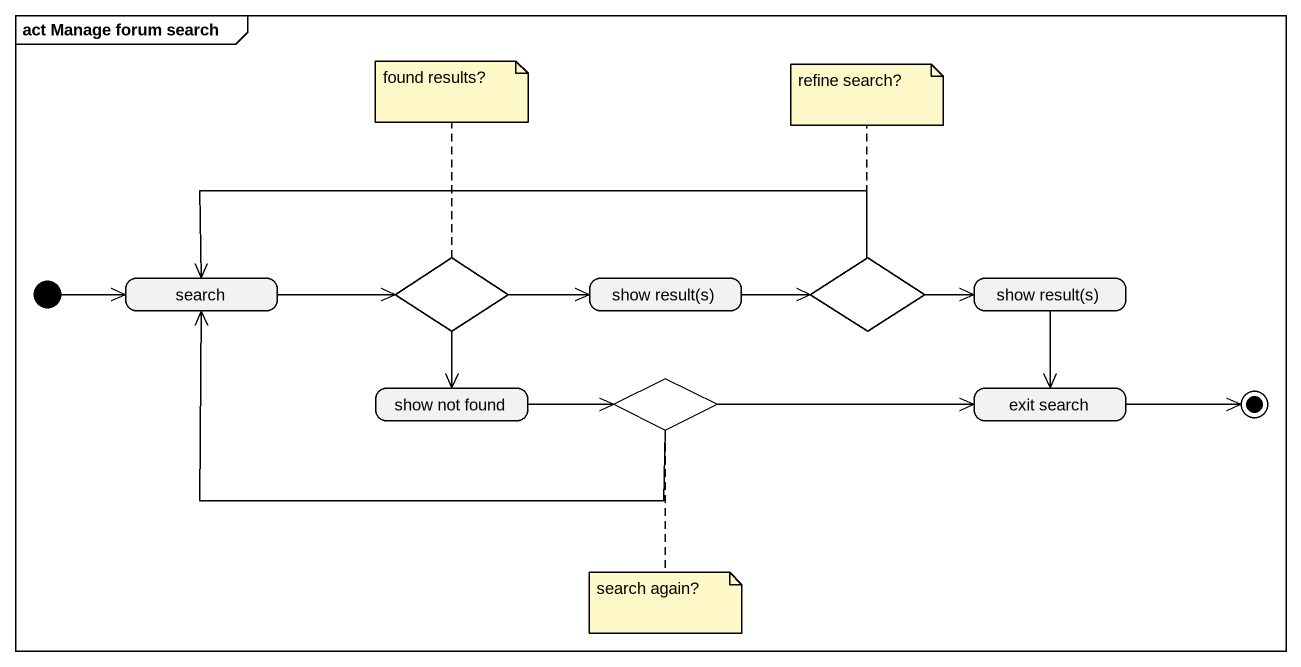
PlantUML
@startuml
mainframe act Manage forum search
hide empty description
state search
state choice1 <<choice>>
state "show result(s)" as show_result_s
state choice2 <<choice>>
state "show result(s)" as show_result_s_2
state "show not found" as show_not_found
state choice3 <<choice>>
state "exit search" as exit_search
[*] -right-> search
search -right-> choice1
choice1 -right-> show_result_s
choice1 --> show_not_found
show_result_s -right-> choice2
choice2 -left-> search
choice2 -right-> show_result_s_2
show_result_s_2 --> exit_search
show_not_found -right-> choice3
choice3 -left-> search
choice3 -right-> exit_search
exit_search -right-> [*]
note top of choice1 : found results?
note top of choice2 : refine search?
note bottom of choice3 : search again?
@enduml
